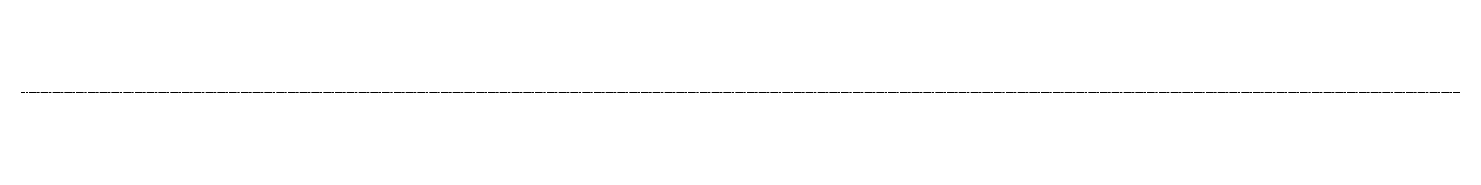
# Model space of a CAD drawing. Header units: millimetres. Extents: x -10178924 to 11692288, y -947381 to 58396.
# Drawn here: x 718170 to 721243, y -811241 to -811240 of the extents above; entities that cross this region are included whole.
import ezdxf

# ---------------------------------------------------------------- set-up
doc = ezdxf.new("R2010")
doc.units = ezdxf.units.MM
doc.linetypes.add('осевая', pattern=[50.8, 31.75, -6.35, 6.35, -6.35])
doc.layers.add('PDF _Размеры осевые', color=7, linetype='Continuous', true_color=0x5d6970)
doc.layers.add('Размеры осевые', color=153, linetype='Continuous', lineweight=9)

# ---------------------------------------------------------------- blocks, each defined once
blk = doc.blocks.new('A$C5282721b')
at = {"layer": 'Размеры осевые', "color": 251, "linetype": 'осевая', "ltscale": 0.5, "transparency": 33554687}
blk.add_line((-9750, -30450), (44700, -30450), dxfattribs=at)

msp = doc.modelspace()

# ---------------------------------------------------------------- linework, layer by layer
at = {"layer": 'PDF _Размеры осевые', "lineweight": 9}
for points in [[(718171.7, -811241), (718184.4, -811241)], [(718188.7, -811241), (718192.9, -811241)], [(718197.2, -811241), (718209.9, -811241)], [(718214.1, -811241), (718218.3, -811241)], [(718222.6, -811241), (718235.3, -811241)], [(718239.5, -811241), (718243.7, -811241)], [(718248, -811241), (718260.7, -811241)], [(718264.9, -811241), (718269.1, -811241)], [(718273.4, -811241), (718286.1, -811241)], [(718290.3, -811241), (718294.5, -811241)], [(718298.8, -811241), (718311.5, -811241)], [(718315.7, -811241), (718319.9, -811241)], [(718324.2, -811241), (718336.9, -811241)], [(718341.1, -811241), (718345.3, -811241)], [(718349.6, -811241), (718362.3, -811241)], [(718366.5, -811241), (718370.7, -811241)], [(718374.9, -811241), (718387.6, -811241)], [(718391.9, -811241), (718396.1, -811241)], [(718400.4, -811241), (718413.1, -811241)], [(718417.3, -811241), (718421.5, -811241)], [(718425.8, -811241), (718438.5, -811241)], [(718442.7, -811241), (718446.9, -811241)], [(718451.2, -811241), (718463.9, -811241)], [(718468.1, -811241), (718472.3, -811241)], [(718476.6, -811241), (718489.3, -811241)], [(718493.5, -811241), (718497.7, -811241)], [(718502, -811241), (718514.7, -811241)], [(718518.9, -811241), (718523.1, -811241)], [(718527.4, -811241), (718540.1, -811241)], [(718544.3, -811241), (718548.5, -811241)], [(718552.8, -811241), (718565.5, -811241)], [(718569.7, -811241), (718573.9, -811241)], [(718578.2, -811241), (718590.9, -811241)], [(718595.1, -811241), (718599.3, -811241)], [(718603.6, -811241), (718616.3, -811241)], [(718620.5, -811241), (718624.7, -811241)], [(718629, -811241), (718641.7, -811241)], [(718645.9, -811241), (718650.1, -811241)], [(718654.4, -811241), (718667.1, -811241)], [(718671.3, -811241), (718675.5, -811241)], [(718679.8, -811241), (718692.5, -811241)], [(718696.7, -811241), (718700.9, -811241)], [(718705.2, -811241), (718717.9, -811241)], [(718722.1, -811241), (718726.3, -811241)], [(718730.6, -811241), (718743.3, -811241)], [(718747.5, -811241), (718751.7, -811241)], [(718756, -811241), (718768.7, -811241)], [(718772.9, -811241), (718777.1, -811241)], [(718781.4, -811241), (718794.1, -811241)], [(718798.3, -811241), (718802.5, -811241)], [(718806.8, -811241), (718819.5, -811241)], [(718823.7, -811241), (718827.9, -811241)], [(718832.2, -811241), (718844.9, -811241)], [(718849.1, -811241), (718853.3, -811241)], [(718857.6, -811241), (718870.3, -811241)], [(718874.5, -811241), (718878.7, -811241)], [(718883, -811241), (718895.7, -811241)], [(718899.9, -811241), (718904.1, -811241)], [(718908.4, -811241), (718921.1, -811241)], [(718925.3, -811241), (718929.5, -811241)], [(718933.8, -811241), (718946.5, -811241)], [(718950.7, -811241), (718954.9, -811241)], [(718959.2, -811241), (718971.9, -811241)], [(718976.1, -811241), (718980.3, -811241)], [(718984.6, -811241), (718997.3, -811241)], [(719001.5, -811241), (719005.7, -811241)], [(719010, -811241), (719022.7, -811241)], [(719026.9, -811241), (719031.1, -811241)], [(719035.4, -811241), (719048.1, -811241)], [(719052.3, -811241), (719056.5, -811241)], [(719060.8, -811241), (719073.5, -811241)], [(719077.7, -811241), (719081.9, -811241)], [(719086.2, -811241), (719098.9, -811241)], [(719103.1, -811241), (719107.3, -811241)], [(719111.6, -811241), (719124.3, -811241)], [(719128.5, -811241), (719132.7, -811241)], [(719137, -811241), (719149.7, -811241)], [(719153.9, -811241), (719158.1, -811241)], [(719162.4, -811241), (719175.1, -811241)], [(719179.3, -811241), (719183.5, -811241)], [(719187.8, -811241), (719200.5, -811241)], [(719204.7, -811241), (719208.9, -811241)], [(719213.2, -811241), (719225.9, -811241)], [(719230.1, -811241), (719234.3, -811241)], [(719238.6, -811241), (719251.3, -811241)], [(719255.5, -811241), (719259.7, -811241)], [(719264, -811241), (719276.7, -811241)], [(719280.9, -811241), (719285.1, -811241)], [(719289.4, -811241), (719302.1, -811241)], [(719306.3, -811241), (719310.5, -811241)], [(719314.8, -811241), (719327.5, -811241)], [(719331.7, -811241), (719335.9, -811241)], [(719340.2, -811241), (719352.9, -811241)], [(719357.1, -811241), (719361.3, -811241)], [(719365.6, -811241), (719378.3, -811241)], [(719382.5, -811241), (719386.7, -811241)], [(719391, -811241), (719403.7, -811241)], [(719407.9, -811241), (719412.1, -811241)], [(719416.4, -811241), (719429.1, -811241)], [(719433.3, -811241), (719437.5, -811241)], [(719441.8, -811241), (719454.5, -811241)], [(719458.7, -811241), (719462.9, -811241)], [(719467.2, -811241), (719479.9, -811241)], [(719484.1, -811241), (719488.3, -811241)], [(719492.6, -811241), (719505.3, -811241)], [(719509.5, -811241), (719513.7, -811241)], [(719518, -811241), (719530.7, -811241)], [(719534.9, -811241), (719539.1, -811241)], [(719543.4, -811241), (719556.1, -811241)], [(719560.3, -811241), (719564.5, -811241)], [(719568.8, -811241), (719581.5, -811241)], [(719585.7, -811241), (719589.9, -811241)], [(719594.2, -811241), (719606.9, -811241)], [(719611.1, -811241), (719615.3, -811241)], [(719619.6, -811241), (719632.3, -811241)], [(719636.5, -811241), (719640.7, -811241)], [(719645, -811241), (719657.7, -811241)], [(719661.9, -811241), (719666.1, -811241)], [(719670.4, -811241), (719683.1, -811241)], [(719687.3, -811241), (719691.5, -811241)], [(719695.8, -811241), (719708.5, -811241)], [(719712.7, -811241), (719716.9, -811241)], [(719721.2, -811241), (719733.9, -811241)], [(719738.1, -811241), (719742.3, -811241)], [(719746.6, -811241), (719759.3, -811241)], [(719763.5, -811241), (719767.7, -811241)], [(719772, -811241), (719784.7, -811241)], [(719788.9, -811241), (719793.1, -811241)], [(719797.4, -811241), (719810.1, -811241)], [(719814.3, -811241), (719818.5, -811241)], [(719822.8, -811241), (719835.5, -811241)], [(719839.7, -811241), (719843.9, -811241)], [(719848.2, -811241), (719860.9, -811241)], [(719865.1, -811241), (719869.3, -811241)], [(719873.6, -811241), (719886.3, -811241)], [(719890.5, -811241), (719894.7, -811241)], [(719899, -811241), (719911.7, -811241)], [(719915.9, -811241), (719920.1, -811241)], [(719924.4, -811241), (719937.1, -811241)], [(719941.3, -811241), (719945.5, -811241)], [(719949.8, -811241), (719962.5, -811241)], [(719966.7, -811241), (719970.9, -811241)], [(719975.2, -811241), (719987.9, -811241)], [(719992.1, -811241), (719996.3, -811241)], [(720000.6, -811241), (720013.3, -811241)], [(720017.5, -811241), (720021.7, -811241)], [(720026, -811241), (720038.7, -811241)], [(720042.9, -811241), (720047.1, -811241)], [(720051.4, -811241), (720064.1, -811241)], [(720068.3, -811241), (720072.5, -811241)], [(720076.8, -811241), (720089.5, -811241)], [(720093.7, -811241), (720097.9, -811241)], [(720102.2, -811241), (720114.9, -811241)], [(720119.1, -811241), (720123.3, -811241)], [(720127.6, -811241), (720140.3, -811241)], [(720144.5, -811241), (720148.7, -811241)], [(720153, -811241), (720165.7, -811241)], [(720169.9, -811241), (720174.1, -811241)], [(720178.4, -811241), (720191.1, -811241)], [(720195.3, -811241), (720199.5, -811241)], [(720203.8, -811241), (720216.5, -811241)], [(720220.7, -811241), (720224.9, -811241)], [(720229.2, -811241), (720241.9, -811241)], [(720246.1, -811241), (720250.3, -811241)], [(720254.6, -811241), (720267.3, -811241)], [(720271.5, -811241), (720275.7, -811241)], [(720280, -811241), (720292.7, -811241)], [(720296.9, -811241), (720301.1, -811241)], [(720305.4, -811241), (720318.1, -811241)], [(720322.3, -811241), (720326.5, -811241)], [(720330.8, -811241), (720343.5, -811241)], [(720347.7, -811241), (720351.9, -811241)], [(720356.2, -811241), (720368.9, -811241)], [(720373.1, -811241), (720377.3, -811241)], [(720381.6, -811241), (720394.3, -811241)], [(720398.5, -811241), (720402.7, -811241)], [(720407, -811241), (720419.7, -811241)], [(720423.9, -811241), (720428.1, -811241)], [(720432.4, -811241), (720445.1, -811241)], [(720449.3, -811241), (720453.5, -811241)], [(720457.8, -811241), (720470.5, -811241)], [(720474.7, -811241), (720478.9, -811241)], [(720483.2, -811241), (720495.9, -811241)], [(720500.1, -811241), (720504.3, -811241)], [(720508.6, -811241), (720521.3, -811241)], [(720525.5, -811241), (720529.7, -811241)], [(720534, -811241), (720546.7, -811241)], [(720550.9, -811241), (720555.1, -811241)], [(720559.4, -811241), (720572.1, -811241)], [(720576.3, -811241), (720580.5, -811241)], [(720584.8, -811241), (720597.5, -811241)], [(720601.7, -811241), (720605.9, -811241)], [(720610.2, -811241), (720622.9, -811241)], [(720627.1, -811241), (720631.3, -811241)], [(720635.6, -811241), (720648.3, -811241)], [(720652.5, -811241), (720656.7, -811241)], [(720661, -811241), (720673.7, -811241)], [(720677.9, -811241), (720682.1, -811241)], [(720686.4, -811241), (720699.1, -811241)], [(720703.3, -811241), (720707.5, -811241)], [(720711.8, -811241), (720724.5, -811241)], [(720728.7, -811241), (720732.9, -811241)], [(720737.2, -811241), (720749.9, -811241)], [(720754.1, -811241), (720758.3, -811241)], [(720762.6, -811241), (720775.3, -811241)], [(720779.5, -811241), (720783.7, -811241)], [(720788, -811241), (720800.7, -811241)], [(720804.9, -811241), (720809.1, -811241)], [(720813.4, -811241), (720826.1, -811241)], [(720830.3, -811241), (720834.5, -811241)], [(720838.8, -811241), (720851.5, -811241)], [(720855.7, -811241), (720859.9, -811241)], [(720864.2, -811241), (720876.9, -811241)], [(720881.1, -811241), (720885.3, -811241)], [(720889.6, -811241), (720902.3, -811241)], [(720906.5, -811241), (720910.7, -811241)], [(720915, -811241), (720927.7, -811241)], [(720931.9, -811241), (720936.1, -811241)], [(720940.4, -811241), (720953.1, -811241)], [(720957.3, -811241), (720961.5, -811241)], [(720965.8, -811241), (720978.5, -811241)], [(720982.7, -811241), (720986.9, -811241)], [(720991.2, -811241), (721003.9, -811241)], [(721008.1, -811241), (721012.3, -811241)], [(721016.6, -811241), (721029.3, -811241)], [(721033.5, -811241), (721037.7, -811241)], [(721042, -811241), (721054.7, -811241)], [(721058.9, -811241), (721063.1, -811241)], [(721067.4, -811241), (721080.1, -811241)], [(721084.3, -811241), (721088.5, -811241)], [(721092.8, -811241), (721105.5, -811241)], [(721109.7, -811241), (721113.9, -811241)], [(721118.2, -811241), (721130.9, -811241)], [(721135.1, -811241), (721139.3, -811241)], [(721143.6, -811241), (721156.3, -811241)], [(721160.5, -811241), (721164.7, -811241)], [(721169, -811241), (721181.7, -811241)], [(721185.9, -811241), (721190.1, -811241)], [(721194.4, -811241), (721207.1, -811241)], [(721211.3, -811241), (721215.5, -811241)], [(721219.8, -811241), (721232.5, -811241)], [(721236.7, -811241), (721240.9, -811241)]]:
    msp.add_lwpolyline(points, dxfattribs=at)

# ---------------------------------------------------------------- block references
msp.add_blockref('A$C5282721b', (722358.6, -780790.4))

doc.saveas('drawing.dxf')
